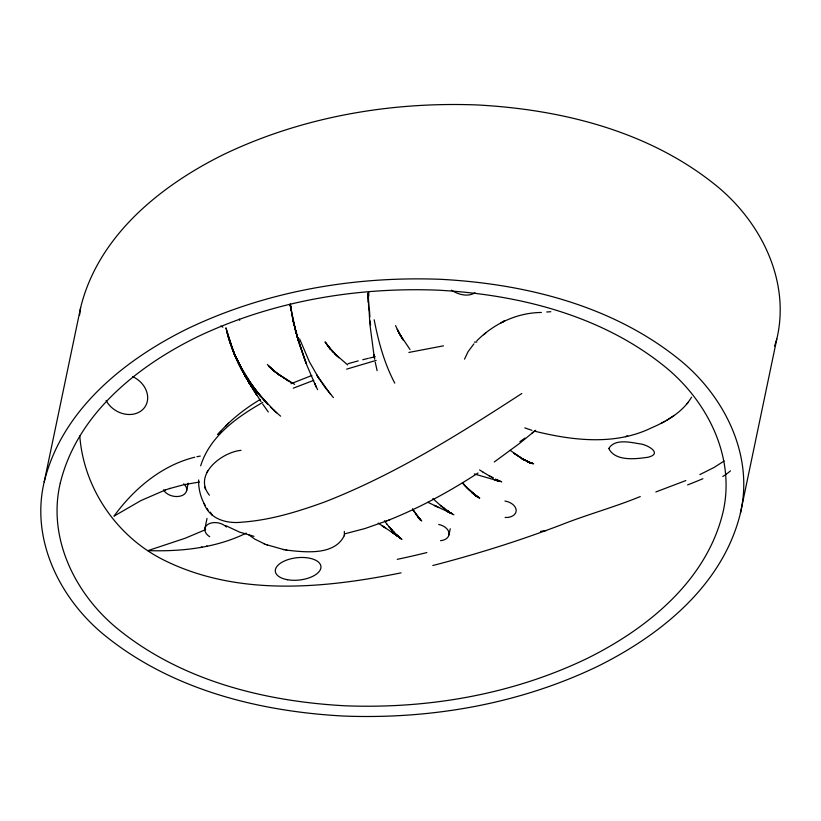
<?xml version="1.0" encoding="UTF-8"?>
<svg xmlns="http://www.w3.org/2000/svg" width="821" height="821" viewBox="0 0 821 821"><rect width="100%" height="100%" fill="white"/><g stroke="black" fill="none" stroke-linecap="round" stroke-linejoin="round"><path stroke-width="1.23" d="M198.631 479.936C198.395 488.752 200.622 497.68 205.096 505.295M344.42 535.015L344.327 531.423M44.19 481.989C30.223 540.875 61.031 600.962 106.853 637.075C173.518 690.194 259.857 711.55 343.609 716.045C430.44 719.401 518.749 704.223 597.38 666.488C660.792 635.136 722.839 585.055 740.378 513.382L776.81 339.011C790.777 280.125 759.969 220.038 714.147 183.925C647.482 130.806 561.143 109.45 477.391 104.955C390.56 101.599 302.251 116.777 223.62 154.512C160.208 185.864 98.161 235.945 80.622 307.618L44.19 481.989C61.729 410.315 123.776 360.234 187.188 328.882C265.83 291.147 354.128 275.969 440.969 279.325C524.711 283.82 611.05 305.176 677.725 358.295C723.537 394.408 754.355 454.495 740.378 513.382M79.575 315.038L80.622 307.618M286.006 550.029C304.694 552.225 334.67 555.94 344.338 535.456M344.286 535.785L344.461 534.748M186.613 490.691L188.183 483.2M204.942 528.406L207.025 518.42M448.964 534.902L450.247 528.734M200.663 465.856C209.807 436.32 237.043 416.976 262.782 402.413M774.644 346.072L776.81 339.011M464.542 359.126L468.073 351.675L473.922 343.866M241.025 450.319C221.557 452.289 192.853 474.764 209.396 495.176M206.841 472.568L207.734 470.987M691.559 397.179C682.733 412.173 666.878 421.183 651.361 427.905C614.806 445.68 572.617 440.559 534.533 431.148M688.162 402.28L687.013 403.727M220.931 431.179L217.719 434.596C229.726 420.537 244.33 408.971 260.165 399.519M225.457 426.417L228.525 423.154M476.827 340.797C493.996 323.618 516.82 312.75 541.398 312.462M535.733 430.266L519.129 443.72L494.304 461.966M485.755 333.008L483.579 334.742M532.039 432.954L534.923 430.666M724.143 460.992L714.096 467.457L699.861 474.579M519.898 441.667L525.009 438.075M674.267 415.405L666.601 420.342M521.797 393.516C458.929 434.34 394.757 474.661 324.654 501.98C298.249 511.524 271.053 519.991 242.903 522.084C227.509 524.055 209.919 519.621 204.029 503.55M478.058 472.999C449.805 491.338 420.106 507.635 388.774 520.104M475.041 292.779C467.672 297.305 458.21 294.544 451.417 290.193M640.267 496.551C614.436 507.204 587.036 514.562 560.928 524.947C519.057 540.885 476.211 554.308 432.841 565.515M660.946 423.441L665 421.265M500.851 322.961L503.232 321.606M246.269 533.106C216.087 548.007 181.225 551.691 147.934 550.614L185.064 538.289L205.65 529.607M290.962 383.705L311.847 375.505M685.843 480.552L655.835 491.964M344.964 533.783L365.047 528.508L387.05 520.781M385.675 521.325L390.221 519.529M293.261 388.179L313.725 380.349M165.339 489.983L140.832 500.625L113.975 516.173C133.71 488.967 161.634 465.374 194.803 457.205M164.908 490.127L169.916 488.433M346.636 369.152L376.172 360.388M169.454 488.587L183.719 484.759L199.513 482.009M348.114 363.672L358.254 360.881M627.747 435.992L625.51 436.598L626.536 436.32M362.738 359.742L368.352 358.315M369.512 358.048L375.289 356.714M408.879 352.435L443.443 345.836M401.048 572.853C323.125 588.626 237.31 596.59 163.892 560.096C116.931 536.76 83.763 488.495 79.781 436.013M196.927 456.712L200.262 456.076M201.155 547.155L202.038 546.991M206.245 546.211L207.2 546.037M546.314 530.53L540.454 531.392M474.415 342.152L476.888 341.957M546.755 311.99L550.829 311.723M266.394 544.651L283.943 549.639M282.865 549.444L287.093 550.234M253.987 536.339L239.537 532.09L225.888 525.707M526.949 461.484L532.583 463.567L521.817 458.6L524.988 460.396L513.895 453.243L523.839 459.739L531.013 463.023L527.944 462.028L533.681 463.732M498.542 481.003L496.264 480.347L499.753 481.332L474.292 473.953M494.232 479.751L499.496 481.27M521.602 458.477L531.084 463.136L528.283 462.202L533.219 463.691L530.048 462.716M531.926 430.348L524.793 427.874M530.612 462.911L527.462 461.771L531.926 463.393L526.282 461.104L529.463 462.49M248.599 534.728L254.931 539.171L264.424 543.861M263.459 543.481L267.4 545.052M531.084 463.136L527.913 461.813M498.419 480.48L499.537 480.942L498.634 480.542M500.625 481.393L501.672 481.835L498.716 480.562M499.671 480.973L496.797 479.731L497.731 480.141M449.015 512.294L427.874 502.308M447.989 511.822L447.024 511.37L451.232 513.402L450.39 512.786M438.896 507.573L434.371 505.449L436.741 506.578M449.487 512.54L451.499 513.505M495.474 479.074L496.212 479.443M294.616 384.361L276.985 373.422L290.603 382.268M449.826 512.673L451.386 513.474M492.251 477.463L492.846 477.76L489.111 475.759L493.411 478.068M478.212 497.167L475.831 495.853L479.772 498.008L475.431 495.535L477.822 496.982M449.764 512.581L451.17 513.341M450.575 512.961L453.859 514.777M489.552 476.006L483.138 472.219M288.407 381.026L273.249 370.394L278.883 374.838L268.98 366.423L274.85 371.759L272.141 369.378M476.857 496.428L479.238 497.813L472.024 492.785L476.857 496.428L466.102 486.976L477.976 497.198M450.534 512.879L452.217 513.874M522.885 459.196L510.139 450.308M442.55 507.162L449.559 512.232M479.577 469.92L483.282 472.311M451.293 513.371L447.866 511.103L449.405 512.171M385.87 528.262L378.224 523.069M398.698 536.852L394.819 534.153L398.698 536.852L396.235 535.148M399.919 537.786L398.062 536.267L401.017 538.74L396.102 534.471L400.073 537.786M383.941 526.979L382.022 525.666L398.226 536.472L391.72 532.141L397.21 535.846M397.631 536.134L401.941 539.366M448.635 511.637L446.798 510.334L448.523 511.555M476.211 496.007L469.078 490.034L462.377 482.707L465.333 486.124L463.034 483.477M347.663 364.893L334.321 353.379L336.784 355.821M401.397 538.874L398.626 536.811L400.176 537.971M443.063 507.552L445.044 509.051M443.566 507.942L444.058 508.332L440.333 505.336L442.755 507.296M397.056 535.508L399.745 537.663M280.608 416.175L273.793 410.202L276.667 412.789M440.713 505.644L432.862 498.563M421.717 521.037L415.672 513.936L420.639 520.175L418.146 517.353L421.04 520.524L413.107 509.81L415.026 512.961M398.934 537.016L390.837 528.878L394.131 532.47L393.639 531.936M271.659 368.937L268.477 365.858L274.409 371.441M338.827 357.751L328.174 346.277L330.535 349.253L325.301 342.295L330.288 349.017L325.034 341.813M270.437 406.99L274.358 410.726L257.024 392.11L244.648 374.181L251.965 385.449L248.763 380.811M271.197 368.516L267.338 364.473M239.393 364.575L253.084 386.958L267.584 404.127M263.644 399.899L267.184 403.696M331.15 349.91L333.695 352.732L328.852 347.221M264.105 400.412L264.578 400.935L254.151 388.384L247.552 378.892L260.575 396.41M391.237 529.309L391.986 530.161L388.897 526.579L391.627 529.75M330.668 394.429L316.547 374.797L325.034 387.358L333.418 397.58M257.537 392.746L258.112 393.475L250.785 383.735L261.099 397.025M389.195 526.928L386.568 523.675M410.028 349.52L399.611 334.003L403.132 339.976L397.569 330.032L399.458 333.675M386.763 523.921L384.372 520.771M251.359 384.577L254.705 389.133M268.262 411.947L262.741 404.137M261.027 401.613L248.927 382.37L256.757 395.086L252.652 388.569M247.049 378.071L250.22 382.904M319.431 379.374L309.271 361.548L299.603 338.878M210.33 512.14L212.393 515.393M245.181 375.115L248.147 379.846M207.005 508.384L208.041 510.077M253.525 389.975L251 385.839L251.914 387.358M251.503 386.64L248.927 382.37M244.74 375.053L248.353 381.334L234.827 355.36L226.863 331.684C231.337 350.423 240.091 367.777 250.005 384.177L240.902 368.034M249.522 383.335L246.033 377.362M247.942 380.626L250.467 384.967M247.131 379.261L242.421 370.774M244.966 375.423L235.175 356.078M412.501 508.722L413.558 510.57M229.716 341.659L236.315 358.705L245.838 377.024L233.349 351.768L225.939 327.836L229.213 340.11L235.668 357.279M241.702 369.553L244.391 374.304M241.117 368.475L247.193 379.415L234.827 355.36L227.951 335.738M401.161 336.764L397.261 329.313L399.037 333.028M240.717 367.675L245.941 377.229M394.778 383.14C384.31 363.416 378.409 341.618 374.181 319.79M235.524 356.919L244.607 374.869M241.528 369.111L237.331 360.809M237.597 361.445L242.236 370.569M238.1 362.451L240.645 367.449L239.876 365.94M238.89 364.083L239.794 365.889M317.604 389.647L316.003 386.363M239.014 364.38L231.738 347.57M314.925 384.064L307.023 365.591L299.367 343.814L306.243 363.529L304.673 359.372M395.568 325.609L397.292 329.365M234.201 353.82L236.612 359.372M303.513 356.17L305.166 360.696M304.027 357.597L295.663 331.12L290.234 304.899L291.219 311.056M205.322 489.029L204.552 486.545M298.485 340.931L299.952 345.692M298.156 339.915L299.07 342.921L295.827 331.674L298.865 342.172L297.274 336.949M297.192 336.579L298.002 339.34L292.881 319.595L297.192 336.579L293.549 322.571L294.195 325.352M295.026 328.626L295.663 331.12M377.096 370.671L375.248 362.174M291.712 313.766L293.528 322.52L290.213 304.56M374.048 355.709L369.85 323.864L368.136 293.015L368.424 302.426L368.229 296.74L368.301 298.803M290.47 304.355L291.239 308.583M290.141 304.016L290.675 307.803M370.22 321.032L370.558 324.839M369.891 316.834L369.419 309.579M368.783 309.64L368.352 300.486M368.691 291.835L368.803 296.083M368.136 293.015L368.198 295.211M222.912 327.169A12.151 8.128 11.8 0 1 220.695 326.029M239.322 319.133A12.151 8.128 11.8 0 1 239.691 320.323M209.704 536.718A12.151 8.128 11.8 0 1 208.277 524.167A12.151 8.128 11.8 0 1 226.391 527.01M438.691 524.455A12.151 8.128 11.8 0 1 449.036 533.127A12.151 8.128 11.8 0 1 440.538 540.69M183.74 483.785A12.151 8.128 11.8 0 1 180.928 495.946A12.151 8.128 11.8 0 1 163.502 489.86M504.936 501.036A12.151 8.128 11.8 0 1 516.173 510.457A12.151 8.128 11.8 0 1 505.11 517.466M132.684 376.665A23.009 18.975 31 0 1 142.351 409.895A23.009 18.975 31 0 1 106.083 400.412M702.909 478.705A339.401 15.394 -16.8 0 1 687.618 484.913M426.848 552.574A411.444 187.373 -10.9 0 1 397.241 559.347M730.474 470.854A411.844 55.253 -8.6 0 1 722.788 476.498M608.802 448.512C615.227 461.72 636.172 458.99 648.221 457.205C663.378 453.387 646.671 444.346 639.857 443.853C630.23 442.303 614.713 438.476 608.802 448.512M60.282 483.035C46.982 539.089 76.302 596.272 119.907 630.641C183.36 681.194 265.532 701.514 345.231 705.793C427.885 708.995 511.924 694.545 586.758 658.637C647.112 628.794 706.163 581.135 722.849 512.92C736.16 456.866 706.83 399.694 663.224 365.314C599.771 314.761 517.599 294.441 437.901 290.162C355.247 286.97 271.207 301.42 196.373 337.318C136.019 367.161 76.969 414.821 60.282 483.035M504.72 320.775L502.329 322.109L504.72 320.775M316.301 386.978L314.597 383.397L316.301 386.978M374.622 358.91L373.894 354.908L374.622 358.91M287.555 579.739A22.937 11.217 -6.2 0 0 320.939 566.531A22.937 11.217 -6.2 0 0 285.882 560.384A22.937 11.217 -6.2 0 0 287.555 579.739"/></g></svg>
